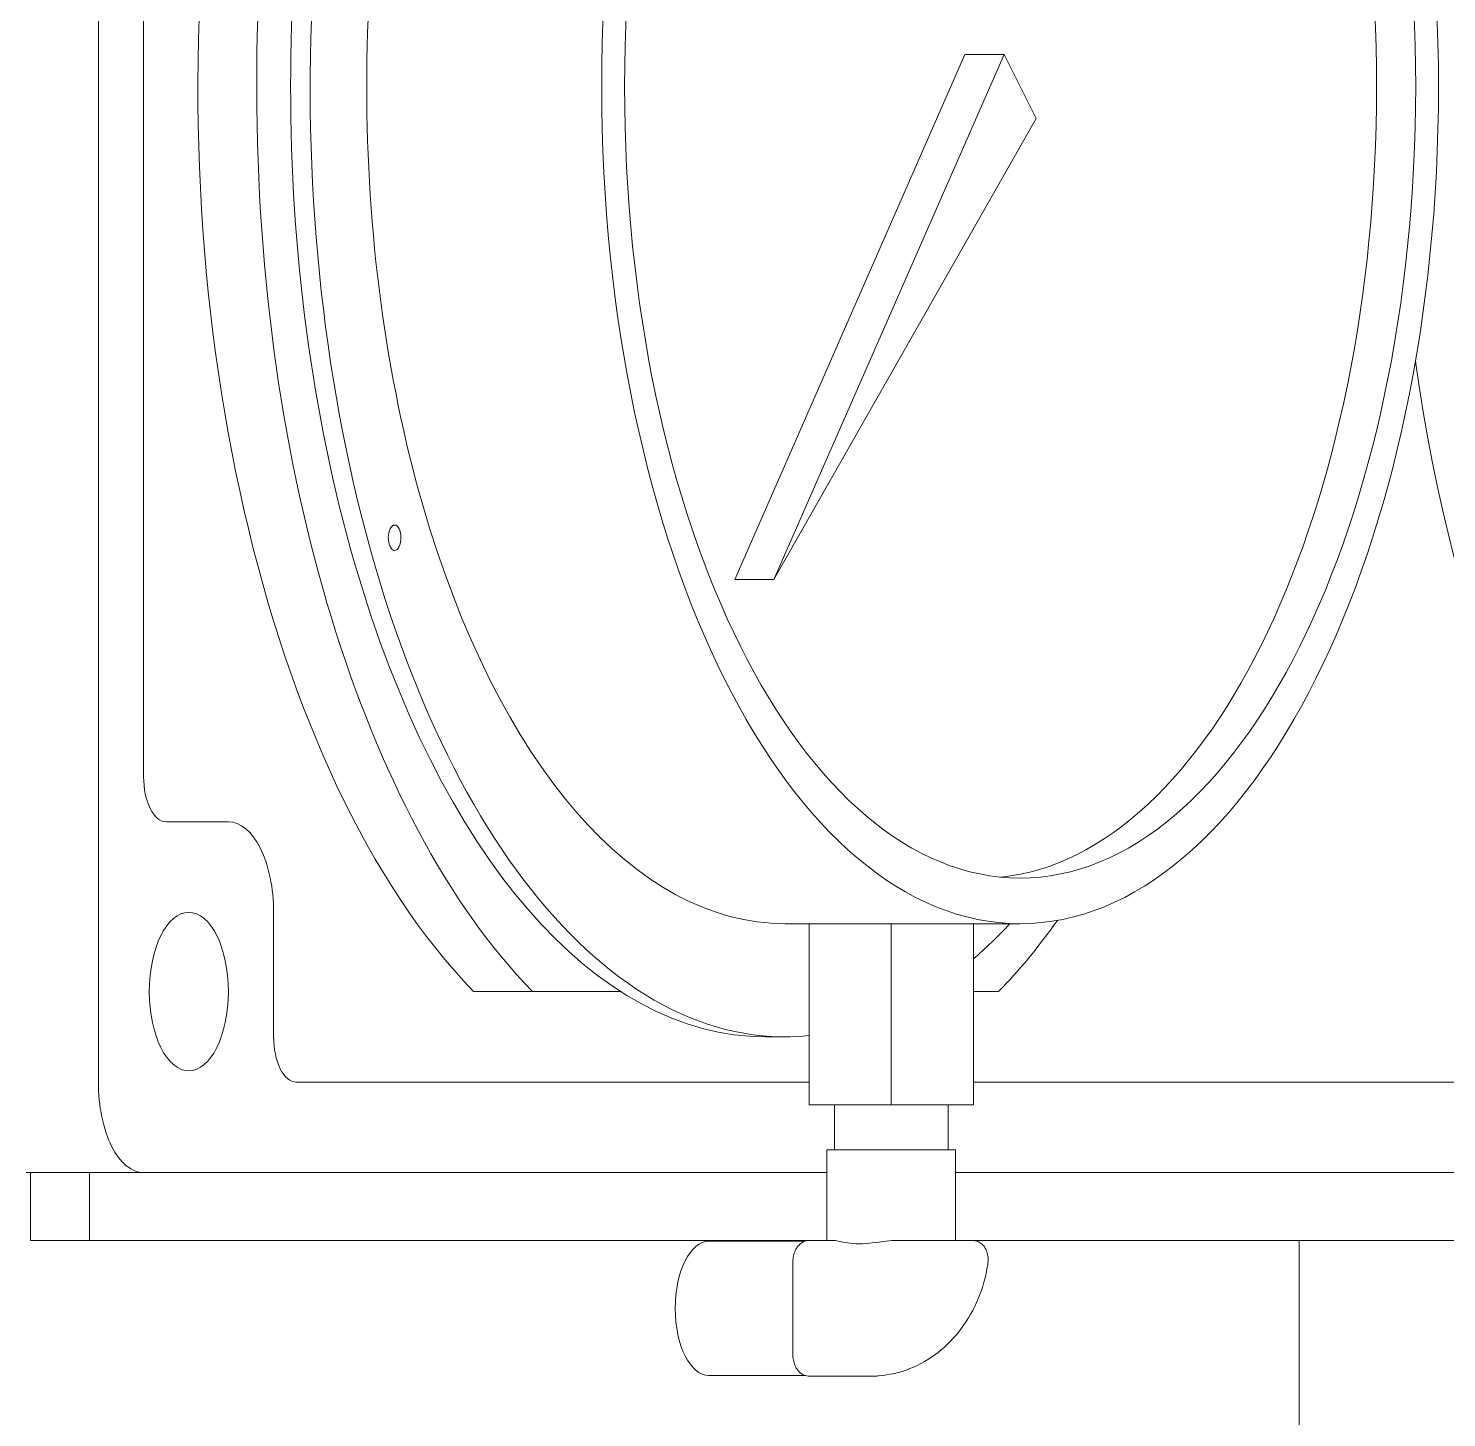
# Model space of a CAD drawing. Header units: inches. Extents: x 19 to 503, y 7 to 322.
# Drawn here: x 267.166 to 271.086, y 116.88 to 120.718 of the extents above; entities that cross this region are included whole.
import ezdxf

# ---------------------------------------------------------------- set-up
doc = ezdxf.new("R2010")
doc.units = ezdxf.units.IN
doc.header["$LTSCALE"] = 15
doc.header["$MEASUREMENT"] = 0
doc.layers.add('Visible (ANSI)', color=7, linetype='Continuous', lineweight=50)

msp = doc.modelspace()

# ---------------------------------------------------------------- linework, layer by layer
at = {"layer": 'Visible (ANSI)', "linetype": 'Continuous', "lineweight": 18}
for p, q in [((267.359844, 117.80687), (267.359844, 125.30687)), ((267.484861, 118.65062), (267.484861, 124.46312)), ((269.118381, 119.19559), (269.754809, 120.645223)), ((269.226635, 119.19559), (269.863063, 120.645223)), ((269.754809, 120.645223), (269.863063, 120.645223)), ((269.863063, 120.645223), (269.951451, 120.468446)), ((269.951451, 120.468446), (269.226635, 119.19559)), ((269.118381, 119.19559), (269.226635, 119.19559)), ((267.719219, 118.52562), (267.547361, 118.52562)), ((267.844219, 117.931905), (267.844219, 118.27562)), ((269.257738, 118.244335), (269.323893, 118.244335)), ((269.550992, 118.244335), (269.323893, 118.244335)), ((269.323893, 118.244335), (269.323893, 117.744335)), ((269.778091, 118.244335), (269.550992, 118.244335)), ((269.550992, 118.244335), (269.550992, 117.744335)), ((269.778091, 118.244335), (269.778091, 117.744335)), ((269.778091, 118.244335), (269.907257, 118.244335)), ((268.396928, 118.056905), (268.559308, 118.056905)), ((268.803306, 118.056905), (268.559308, 118.056905)), ((269.847914, 118.056905), (269.778091, 118.056905)), ((269.203611, 117.931835), (269.257738, 117.931835)), ((269.323893, 117.806905), (267.906719, 117.806905)), ((272.636357, 117.806905), (269.778091, 117.806905)), ((269.323893, 117.744335), (269.550992, 117.744335)), ((269.394011, 117.744335), (269.394011, 117.619335)), ((269.550992, 117.744335), (269.778091, 117.744335)), ((269.707972, 117.744335), (269.707972, 117.619335)), ((269.728491, 117.619335), (269.373493, 117.619335)), ((269.373493, 117.619335), (269.373493, 117.369335)), ((269.728491, 117.619335), (269.728491, 117.369335)), ((267.160084, 117.55687), (267.484844, 117.55687)), ((267.172632, 117.36937), (267.172632, 117.55687)), ((267.335012, 117.55687), (267.335012, 117.36937)), ((269.373493, 117.55687), (267.484844, 117.55687)), ((272.685958, 117.55687), (269.728491, 117.55687)), ((267.335012, 117.36937), (267.172632, 117.36937)), ((267.335012, 117.36937), (269.373493, 117.36937)), ((269.31223, 117.367095), (269.046764, 117.367095)), ((269.389637, 117.369335), (269.325138, 117.369335)), ((269.630981, 117.369335), (269.567614, 117.369335)), ((269.691555, 117.369335), (269.630981, 117.369335)), ((269.775713, 117.369335), (269.71514, 117.369335)), ((269.728491, 117.36937), (272.685958, 117.36937)), ((270.678836, 117.36937), (270.678836, 114.75437)), ((269.278888, 117.306835), (269.278888, 117.056835)), ((269.31223, 116.996575), (269.046764, 116.996575)), ((269.325138, 116.994335), (269.333334, 116.994335)), ((269.333334, 116.994335), (269.489529, 116.994335))]:
    msp.add_line(p, q, dxfattribs=at)
for centre, major_axis, start_param, end_param in [((269.203611, 120.556835), (0, 2.8125), 5.67192986, 8.94884126), ((269.257738, 120.556835), (0, -2.625), 2.64866739, 6.33361033), ((269.041231, 120.556835), (0, 2.8125), 0, 2.66565596), ((269.203611, 120.556835), (0, -2.625), 3.14159265, 6.28318531), ((269.257738, 120.556835), (0, -2.3125), 3.14159265, 6.28318531), ((269.799004, 120.556835), (0, -2.186419), 0.04953189, 3.09206076), ((272.353696, 120.556835), (0, 2.8125), 1.84385335, 2.66565596), ((267.547361, 118.65062), (0, -0.125), 4.71238898, 6.28318531), ((267.719219, 118.27562), (0, 0.25), 4.71238898, 6.28318531), ((269.257738, 120.556835), (0, -2.625), 0.40765708, 0.49292526), ((269.203611, 120.556835), (0, -2.8125), 0.4759367, 0.61125545), ((267.906719, 117.931905), (0, -0.125), 4.71238898, 6.28318531), ((267.484844, 117.80687), (0, -0.25), 4.71238898, 6.28318531), ((269.046764, 117.181835), (0, 0.18526), 0, 3.14159265)]:
    msp.add_ellipse(centre, major_axis=major_axis, ratio=0.5, start_param=start_param, end_param=end_param, dxfattribs=at)
for centre, major_axis in [((269.907257, 120.556835), (0, 2.3125)), ((269.907257, 120.556835), (0, 2.186419)), ((268.178499, 119.310637), (0, -0.035)), ((267.609844, 118.05687), (0, 0.21875))]:
    msp.add_ellipse(centre, major_axis=major_axis, ratio=0.5, dxfattribs=at)
for points, knots in [([(269.325138, 117.369335), (269.320803, 117.369335), (269.316489, 117.368564), (269.308389, 117.365774), (269.304689, 117.363689), (269.297603, 117.358417), (269.294525, 117.355102), (269.288659, 117.347221), (269.286277, 117.342572), (269.28257, 117.333122), (269.281265, 117.328303), (269.279474, 117.318521), (269.278996, 117.313558), (269.278894, 117.308001), (269.278888, 117.307418), (269.278888, 117.306835)], [1.57079633, 1.57079633, 1.57079633, 1.57079633, 1.74134865, 1.74134865, 1.92693468, 1.92693468, 2.16227778, 2.16227778, 2.47643705, 2.47643705, 2.79059631, 2.79059631, 3.10475558, 3.10475558, 3.14159265, 3.14159265, 3.14159265, 3.14159265]), ([(269.389637, 117.369335), (269.393855, 117.369338), (269.398913, 117.368516), (269.419556, 117.364502), (269.439588, 117.360057), (269.462242, 117.360057), (269.484896, 117.360057), (269.510959, 117.364502), (269.547259, 117.368516), (269.557543, 117.369338), (269.567614, 117.369335)], [2.000751798, 2.000751798, 2.000751798, 2.000751798, 2.079672535, 2.079672535, 2.279000165, 2.279000165, 2.279000165, 2.478327794, 2.478327794, 2.557248531, 2.557248531, 2.557248531, 2.557248531]), ([(269.691555, 117.369335), (269.696455, 117.369376), (269.700891, 117.369294), (269.70471, 117.369294), (269.708529, 117.369294), (269.712048, 117.369376), (269.71514, 117.369335)], [1.118517942, 1.118517942, 1.118517942, 1.118517942, 1.176718059, 1.176718059, 1.176718059, 1.234918175, 1.234918175, 1.234918175, 1.234918175]), ([(269.775713, 117.369335), (269.780047, 117.369335), (269.784484, 117.368554), (269.792642, 117.36565), (269.796322, 117.363531), (269.803149, 117.358274), (269.806081, 117.355017), (269.811634, 117.347166), (269.81378, 117.342554), (269.817068, 117.332795), (269.81807, 117.327583), (269.819001, 117.317262), (269.818935, 117.312061), (269.818241, 117.305304), (269.818031, 117.3037), (269.817777, 117.302109)], [0, 0, 0, 0, 0.014075874, 0.014075874, 0.028524686, 0.028524686, 0.046053638, 0.046053638, 0.069701183, 0.069701183, 0.095637693, 0.095637693, 0.121574203, 0.121574203, 0.12968255, 0.12968255, 0.12968255, 0.12968255]), ([(269.516577, 116.995194), (269.545886, 116.997459), (269.5749, 117.004226), (269.630177, 117.026174), (269.656434, 117.041345), (269.704378, 117.078859), (269.726064, 117.101194), (269.763486, 117.151377), (269.779223, 117.179222), (269.803802, 117.2385), (269.812644, 117.269931), (269.817777, 117.302109)], [3.20841338, 3.20841338, 3.20841338, 3.20841338, 3.47277545, 3.47277545, 3.73713752, 3.73713752, 4.00149959, 4.00149959, 4.26586166, 4.26586166, 4.53022373, 4.53022373, 4.53022373, 4.53022373]), ([(269.278888, 117.056835), (269.278888, 117.051861), (269.279275, 117.046888), (269.280869, 117.037074), (269.282071, 117.032235), (269.285519, 117.022742), (269.287748, 117.018076), (269.293999, 117.008992), (269.298056, 117.004483), (269.307792, 116.998157), (269.312696, 116.995997), (269.320412, 116.994558), (269.322774, 116.994335), (269.325138, 116.994335)], [3.14159265, 3.14159265, 3.14159265, 3.14159265, 3.45575192, 3.45575192, 3.76991118, 3.76991118, 4.08407045, 4.08407045, 4.39822972, 4.39822972, 4.61938452, 4.61938452, 4.71238898, 4.71238898, 4.71238898, 4.71238898]), ([(269.516577, 116.995194), (269.514868, 116.995062), (269.513099, 116.994946), (269.509491, 116.994747), (269.507653, 116.994665), (269.50397, 116.99453), (269.50213, 116.994479), (269.498451, 116.994401), (269.496624, 116.994374), (269.493023, 116.994341), (269.491248, 116.994335), (269.489529, 116.994335)], [0, 0, 0, 0, 0.0129633587, 0.0129633587, 0.0259267175, 0.0259267175, 0.0388900762, 0.0388900762, 0.051853435, 0.051853435, 0.0648167937, 0.0648167937, 0.0648167937, 0.0648167937])]:
    msp.add_open_spline(points, degree=3, knots=knots, dxfattribs=at)

doc.saveas('drawing.dxf')
